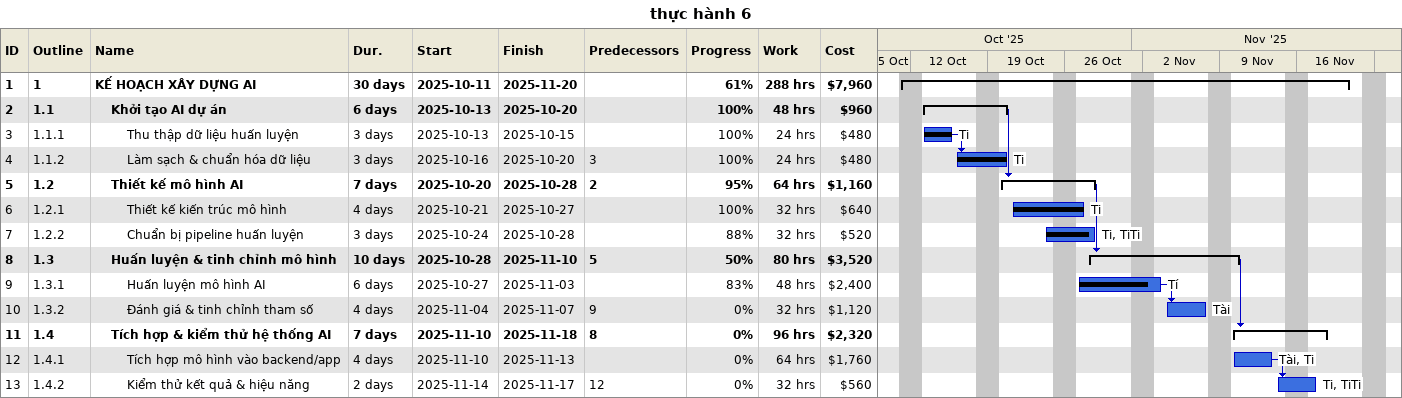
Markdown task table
thực hành 6

| ID | WBS | Task | Duration | Start | Finish | Predecessors | Resources | % complete | Work (h) | Cost ($) |
|---|---|---|---|---|---|---|---|---|---|---|
| 1 | 1 | **KẾ HOẠCH XÂY DỰNG AI** | 30d | 2025-10-11 | 2025-11-20 |  |  | 61 | 288 | 7960 |
| 2 | 1.1 | **Khởi tạo AI dự án** | 6d | 2025-10-13 | 2025-10-20 |  |  | 100 | 48 | 960 |
| 3 | 1.1.1 | Thu thập dữ liệu huấn luyện | 3d | 2025-10-13 | 2025-10-15 |  | Ti | 100 | 24 | 480 |
| 4 | 1.1.2 | Làm sạch & chuẩn hóa dữ liệu | 3d | 2025-10-16 | 2025-10-20 | 3 | Ti | 100 | 24 | 480 |
| 5 | 1.2 | **Thiết kế mô hình AI** | 7d | 2025-10-20 | 2025-10-28 | 2 |  | 95 | 64 | 1160 |
| 6 | 1.2.1 | Thiết kế kiến trúc mô hình | 4d | 2025-10-21 | 2025-10-27 |  | Ti | 100 | 32 | 640 |
| 7 | 1.2.2 | Chuẩn bị pipeline huấn luyện | 3d | 2025-10-24 | 2025-10-28 |  | Ti, TiTi | 88 | 32 | 520 |
| 8 | 1.3 | **Huấn luyện & tinh chỉnh mô hình** | 10d | 2025-10-28 | 2025-11-10 | 5 |  | 50 | 80 | 3520 |
| 9 | 1.3.1 | Huấn luyện mô hình AI | 6d | 2025-10-27 | 2025-11-03 |  | Tí | 83 | 48 | 2400 |
| 10 | 1.3.2 | Đánh giá & tinh chỉnh tham số | 4d | 2025-11-04 | 2025-11-07 | 9 | Tài | 0 | 32 | 1120 |
| 11 | 1.4 | **Tích hợp & kiểm thử hệ thống AI** | 7d | 2025-11-10 | 2025-11-18 | 8 |  | 0 | 96 | 2320 |
| 12 | 1.4.1 | Tích hợp mô hình vào backend/app | 4d | 2025-11-10 | 2025-11-13 |  | Tài, Ti | 0 | 64 | 1760 |
| 13 | 1.4.2 | Kiểm thử kết quả & hiệu năng | 2d | 2025-11-14 | 2025-11-17 | 12 | Ti, TiTi | 0 | 32 | 560 |
